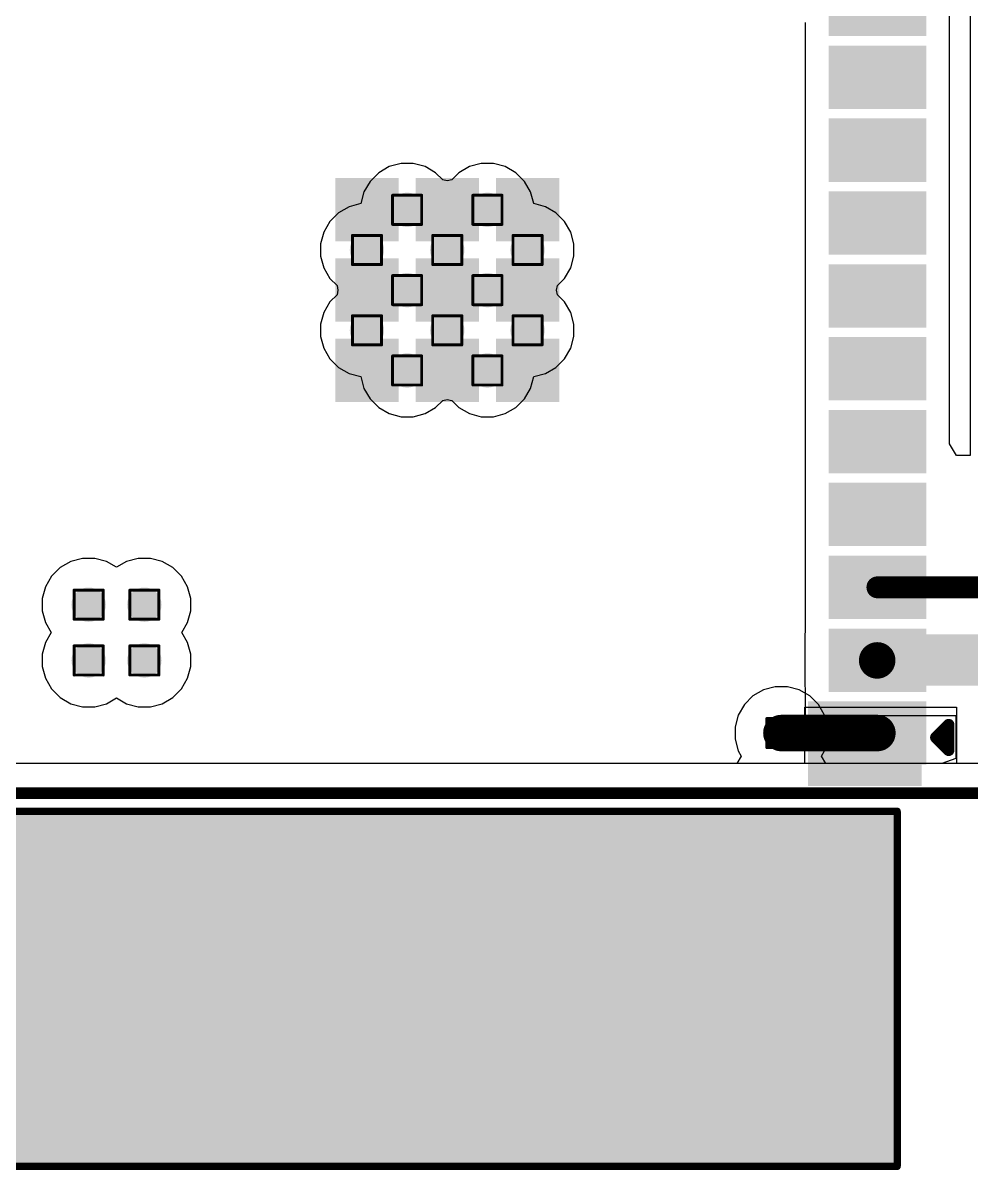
# Model space of a CAD drawing. Header units: inches. Extents: x -9 to 196, y -9 to 68.
# Drawn here: x 21.66 to 38.19, y -9.07 to 10.92 of the extents above; entities that cross this region are included whole.
import ezdxf

# ---------------------------------------------------------------- set-up
doc = ezdxf.new("R2010")
doc.units = ezdxf.units.IN
for name, color, linetype in [('Board Outline', 216, 'Continuous'), ('Bottom Layer', 5, 'Continuous'), ('Drill Drawing', 1, 'Continuous'), ('Ground', 16, 'Continuous'), ('Keep-Out Layer', 6, 'Continuous'), ('Multi-Layer', 9, 'Continuous'), ('Pad Holes', 156, 'Continuous'), ('Power 3V3', 76, 'Continuous'), ('Top Layer', 1, 'Continuous'), ('Top Overlay', 2, 'Continuous'), ('Top Paste', 8, 'Continuous'), ('Top Solder', 216, 'Continuous'), ('Via Holes', 16, 'Continuous')]:
    doc.layers.add(name, color=color, linetype=linetype)

# ---------------------------------------------------------------- blocks, each defined once
blk = doc.blocks.new('38_SMD_M______4')
at = {"layer": 'Bottom Layer'}
h = blk.add_hatch(color=5, dxfattribs=at)
edge = h.paths.add_edge_path()
edge.add_arc((-1.95, 2.56), 0.3, 0, 360)
h = blk.add_hatch(color=5, dxfattribs=at)
edge = h.paths.add_edge_path()
edge.add_arc((-0.55, 2.56), 0.3, 0, 360)
h = blk.add_hatch(color=5, dxfattribs=at)
edge = h.paths.add_edge_path()
edge.add_arc((-2.65, 1.86), 0.3, 0, 360)
h = blk.add_hatch(color=5, dxfattribs=at)
edge = h.paths.add_edge_path()
edge.add_arc((-1.25, 1.86), 0.3, 0, 360)
h = blk.add_hatch(color=5, dxfattribs=at)
edge = h.paths.add_edge_path()
edge.add_arc((0.15, 1.86), 0.3, 0, 360)
h = blk.add_hatch(color=5, dxfattribs=at)
edge = h.paths.add_edge_path()
edge.add_arc((-1.95, 1.16), 0.3, 0, 360)
h = blk.add_hatch(color=5, dxfattribs=at)
edge = h.paths.add_edge_path()
edge.add_arc((-0.55, 1.16), 0.3, 0, 360)
h = blk.add_hatch(color=5, dxfattribs=at)
edge = h.paths.add_edge_path()
edge.add_arc((-2.65, 0.46), 0.3, 0, 360)
h = blk.add_hatch(color=5, dxfattribs=at)
edge = h.paths.add_edge_path()
edge.add_arc((-1.25, 0.46), 0.3, 0, 360)
h = blk.add_hatch(color=5, dxfattribs=at)
edge = h.paths.add_edge_path()
edge.add_arc((0.15, 0.46), 0.3, 0, 360)
h = blk.add_hatch(color=5, dxfattribs=at)
edge = h.paths.add_edge_path()
edge.add_arc((-1.95, -0.24), 0.3, 0, 360)
h = blk.add_hatch(color=5, dxfattribs=at)
edge = h.paths.add_edge_path()
edge.add_arc((-0.55, -0.24), 0.3, 0, 360)
at = {"layer": 'Ground'}
h = blk.add_hatch(color=16, dxfattribs=at)
edge = h.paths.add_edge_path()
edge.add_arc((-1.95, 2.56), 0.3, 0, 360)
h = blk.add_hatch(color=16, dxfattribs=at)
edge = h.paths.add_edge_path()
edge.add_arc((-0.55, 2.56), 0.3, 0, 360)
h = blk.add_hatch(color=16, dxfattribs=at)
edge = h.paths.add_edge_path()
edge.add_arc((-2.65, 1.86), 0.3, 0, 360)
h = blk.add_hatch(color=16, dxfattribs=at)
edge = h.paths.add_edge_path()
edge.add_arc((-1.25, 1.86), 0.3, 0, 360)
h = blk.add_hatch(color=16, dxfattribs=at)
edge = h.paths.add_edge_path()
edge.add_arc((0.15, 1.86), 0.3, 0, 360)
h = blk.add_hatch(color=16, dxfattribs=at)
edge = h.paths.add_edge_path()
edge.add_arc((-1.95, 1.16), 0.3, 0, 360)
h = blk.add_hatch(color=16, dxfattribs=at)
edge = h.paths.add_edge_path()
edge.add_arc((-0.55, 1.16), 0.3, 0, 360)
h = blk.add_hatch(color=16, dxfattribs=at)
edge = h.paths.add_edge_path()
edge.add_arc((-2.65, 0.46), 0.3, 0, 360)
h = blk.add_hatch(color=16, dxfattribs=at)
edge = h.paths.add_edge_path()
edge.add_arc((-1.25, 0.46), 0.3, 0, 360)
h = blk.add_hatch(color=16, dxfattribs=at)
edge = h.paths.add_edge_path()
edge.add_arc((0.15, 0.46), 0.3, 0, 360)
h = blk.add_hatch(color=16, dxfattribs=at)
edge = h.paths.add_edge_path()
edge.add_arc((-1.95, -0.24), 0.3, 0, 360)
h = blk.add_hatch(color=16, dxfattribs=at)
edge = h.paths.add_edge_path()
edge.add_arc((-0.55, -0.24), 0.3, 0, 360)
at = {"layer": 'Keep-Out Layer'}
blk.add_hatch(color=6, dxfattribs=at).paths.add_polyline_path([(-9.042, 10.287), (9.042, 10.287), (9.042, 16.383), (-9.042, 16.383)])
at = {"layer": 'Multi-Layer'}
h = blk.add_hatch(color=9, dxfattribs=at)
edge = h.paths.add_edge_path()
edge.add_arc((-1.95, 2.56), 0.3, 0, 360)
h = blk.add_hatch(color=9, dxfattribs=at)
edge = h.paths.add_edge_path()
edge.add_arc((-0.55, 2.56), 0.3, 0, 360)
h = blk.add_hatch(color=9, dxfattribs=at)
edge = h.paths.add_edge_path()
edge.add_arc((-2.65, 1.86), 0.3, 0, 360)
h = blk.add_hatch(color=9, dxfattribs=at)
edge = h.paths.add_edge_path()
edge.add_arc((-1.25, 1.86), 0.3, 0, 360)
h = blk.add_hatch(color=9, dxfattribs=at)
edge = h.paths.add_edge_path()
edge.add_arc((0.15, 1.86), 0.3, 0, 360)
h = blk.add_hatch(color=9, dxfattribs=at)
edge = h.paths.add_edge_path()
edge.add_arc((-1.95, 1.16), 0.3, 0, 360)
h = blk.add_hatch(color=9, dxfattribs=at)
edge = h.paths.add_edge_path()
edge.add_arc((-0.55, 1.16), 0.3, 0, 360)
h = blk.add_hatch(color=9, dxfattribs=at)
edge = h.paths.add_edge_path()
edge.add_arc((-2.65, 0.46), 0.3, 0, 360)
h = blk.add_hatch(color=9, dxfattribs=at)
edge = h.paths.add_edge_path()
edge.add_arc((-1.25, 0.46), 0.3, 0, 360)
h = blk.add_hatch(color=9, dxfattribs=at)
edge = h.paths.add_edge_path()
edge.add_arc((0.15, 0.46), 0.3, 0, 360)
h = blk.add_hatch(color=9, dxfattribs=at)
edge = h.paths.add_edge_path()
edge.add_arc((-1.95, -0.24), 0.3, 0, 360)
h = blk.add_hatch(color=9, dxfattribs=at)
edge = h.paths.add_edge_path()
edge.add_arc((-0.55, -0.24), 0.3, 0, 360)
at = {"layer": 'Pad Holes'}
h = blk.add_hatch(color=7, dxfattribs=at)
edge = h.paths.add_edge_path()
edge.add_arc((-1.95, 2.56), 0.15, 0, 360)
h = blk.add_hatch(color=7, dxfattribs=at)
edge = h.paths.add_edge_path()
edge.add_arc((-0.55, 2.56), 0.15, 0, 360)
h = blk.add_hatch(color=7, dxfattribs=at)
edge = h.paths.add_edge_path()
edge.add_arc((-2.65, 1.86), 0.15, 0, 360)
h = blk.add_hatch(color=7, dxfattribs=at)
edge = h.paths.add_edge_path()
edge.add_arc((-1.25, 1.86), 0.15, 0, 360)
h = blk.add_hatch(color=7, dxfattribs=at)
edge = h.paths.add_edge_path()
edge.add_arc((0.15, 1.86), 0.15, 0, 360)
h = blk.add_hatch(color=7, dxfattribs=at)
edge = h.paths.add_edge_path()
edge.add_arc((-1.95, 1.16), 0.15, 0, 360)
h = blk.add_hatch(color=7, dxfattribs=at)
edge = h.paths.add_edge_path()
edge.add_arc((-0.55, 1.16), 0.15, 0, 360)
h = blk.add_hatch(color=7, dxfattribs=at)
edge = h.paths.add_edge_path()
edge.add_arc((-2.65, 0.46), 0.15, 0, 360)
h = blk.add_hatch(color=7, dxfattribs=at)
edge = h.paths.add_edge_path()
edge.add_arc((-1.25, 0.46), 0.15, 0, 360)
h = blk.add_hatch(color=7, dxfattribs=at)
edge = h.paths.add_edge_path()
edge.add_arc((0.15, 0.46), 0.15, 0, 360)
h = blk.add_hatch(color=7, dxfattribs=at)
edge = h.paths.add_edge_path()
edge.add_arc((-1.95, -0.24), 0.15, 0, 360)
h = blk.add_hatch(color=7, dxfattribs=at)
edge = h.paths.add_edge_path()
edge.add_arc((-0.55, -0.24), 0.15, 0, 360)
at = {"layer": 'Power 3V3'}
h = blk.add_hatch(color=76, dxfattribs=at)
edge = h.paths.add_edge_path()
edge.add_arc((-1.95, 2.56), 0.3, 0, 360)
h = blk.add_hatch(color=76, dxfattribs=at)
edge = h.paths.add_edge_path()
edge.add_arc((-0.55, 2.56), 0.3, 0, 360)
h = blk.add_hatch(color=76, dxfattribs=at)
edge = h.paths.add_edge_path()
edge.add_arc((-2.65, 1.86), 0.3, 0, 360)
h = blk.add_hatch(color=76, dxfattribs=at)
edge = h.paths.add_edge_path()
edge.add_arc((-1.25, 1.86), 0.3, 0, 360)
h = blk.add_hatch(color=76, dxfattribs=at)
edge = h.paths.add_edge_path()
edge.add_arc((0.15, 1.86), 0.3, 0, 360)
h = blk.add_hatch(color=76, dxfattribs=at)
edge = h.paths.add_edge_path()
edge.add_arc((-1.95, 1.16), 0.3, 0, 360)
h = blk.add_hatch(color=76, dxfattribs=at)
edge = h.paths.add_edge_path()
edge.add_arc((-0.55, 1.16), 0.3, 0, 360)
h = blk.add_hatch(color=76, dxfattribs=at)
edge = h.paths.add_edge_path()
edge.add_arc((-2.65, 0.46), 0.3, 0, 360)
h = blk.add_hatch(color=76, dxfattribs=at)
edge = h.paths.add_edge_path()
edge.add_arc((-1.25, 0.46), 0.3, 0, 360)
h = blk.add_hatch(color=76, dxfattribs=at)
edge = h.paths.add_edge_path()
edge.add_arc((0.15, 0.46), 0.3, 0, 360)
h = blk.add_hatch(color=76, dxfattribs=at)
edge = h.paths.add_edge_path()
edge.add_arc((-1.95, -0.24), 0.3, 0, 360)
h = blk.add_hatch(color=76, dxfattribs=at)
edge = h.paths.add_edge_path()
edge.add_arc((-0.55, -0.24), 0.3, 0, 360)
at = {"layer": 'Top Layer'}
for points in [[(-9.5, 9.33), (-8, 9.33), (-8, 8.43), (-9.5, 8.43)], [(-9.5, 8.06), (-8, 8.06), (-8, 7.16), (-9.5, 7.16)], [(-9.5, 6.79), (-8, 6.79), (-8, 5.89), (-9.5, 5.89)], [(-9.5, 5.52), (-8, 5.52), (-8, 4.62), (-9.5, 4.62)], [(-9.5, 4.25), (-8, 4.25), (-8, 3.35), (-9.5, 3.35)], [(-3.1, 3.01), (-2.2, 3.01), (-2.2, 2.11), (-3.1, 2.11)], [(-1.7, 3.01), (-0.8, 3.01), (-0.8, 2.11), (-1.7, 2.11)], [(-0.3, 3.01), (0.6, 3.01), (0.6, 2.11), (-0.3, 2.11)], [(-9.5, 2.98), (-8, 2.98), (-8, 2.08), (-9.5, 2.08)], [(-9.5, 1.71), (-8, 1.71), (-8, 0.81), (-9.5, 0.81)], [(-3.1, 1.61), (-2.2, 1.61), (-2.2, 0.71), (-3.1, 0.71)], [(-1.7, 1.61), (-0.8, 1.61), (-0.8, 0.71), (-1.7, 0.71)], [(-0.3, 1.61), (0.6, 1.61), (0.6, 0.71), (-0.3, 0.71)], [(-9.5, 0.44), (-8, 0.44), (-8, -0.46), (-9.5, -0.46)], [(-3.1, 0.21), (-2.2, 0.21), (-2.2, -0.69), (-3.1, -0.69)], [(-1.7, 0.21), (-0.8, 0.21), (-0.8, -0.69), (-1.7, -0.69)], [(-0.3, 0.21), (0.6, 0.21), (0.6, -0.69), (-0.3, -0.69)], [(-9.5, -0.83), (-8, -0.83), (-8, -1.73), (-9.5, -1.73)], [(-9.5, -2.1), (-8, -2.1), (-8, -3), (-9.5, -3)], [(-9.5, -3.37), (-8, -3.37), (-8, -4.27), (-9.5, -4.27)]]:
    blk.add_hatch(color=1, dxfattribs=at).paths.add_polyline_path(points)
h = blk.add_hatch(color=1, dxfattribs=at)
edge = h.paths.add_edge_path()
edge.add_arc((-1.95, 2.56), 0.3, 0, 360)
h = blk.add_hatch(color=1, dxfattribs=at)
edge = h.paths.add_edge_path()
edge.add_arc((-0.55, 2.56), 0.3, 0, 360)
h = blk.add_hatch(color=1, dxfattribs=at)
edge = h.paths.add_edge_path()
edge.add_arc((-2.65, 1.86), 0.3, 0, 360)
h = blk.add_hatch(color=1, dxfattribs=at)
edge = h.paths.add_edge_path()
edge.add_arc((-1.25, 1.86), 0.3, 0, 360)
h = blk.add_hatch(color=1, dxfattribs=at)
edge = h.paths.add_edge_path()
edge.add_arc((0.15, 1.86), 0.3, 0, 360)
h = blk.add_hatch(color=1, dxfattribs=at)
edge = h.paths.add_edge_path()
edge.add_arc((-1.95, 1.16), 0.3, 0, 360)
h = blk.add_hatch(color=1, dxfattribs=at)
edge = h.paths.add_edge_path()
edge.add_arc((-0.55, 1.16), 0.3, 0, 360)
h = blk.add_hatch(color=1, dxfattribs=at)
edge = h.paths.add_edge_path()
edge.add_arc((-2.65, 0.46), 0.3, 0, 360)
h = blk.add_hatch(color=1, dxfattribs=at)
edge = h.paths.add_edge_path()
edge.add_arc((-1.25, 0.46), 0.3, 0, 360)
h = blk.add_hatch(color=1, dxfattribs=at)
edge = h.paths.add_edge_path()
edge.add_arc((0.15, 0.46), 0.3, 0, 360)
h = blk.add_hatch(color=1, dxfattribs=at)
edge = h.paths.add_edge_path()
edge.add_arc((-1.95, -0.24), 0.3, 0, 360)
h = blk.add_hatch(color=1, dxfattribs=at)
edge = h.paths.add_edge_path()
edge.add_arc((-0.55, -0.24), 0.3, 0, 360)
at = {"layer": 'Top Overlay'}
for points in [[(-7.899, 15.215), (-5.436, 15.215), (-5.436, 15.748), (-7.899, 15.748)], [(-7.899, 11.582), (-7.188, 11.582), (-7.188, 15.748), (-7.899, 15.748)], [(-5.436, 15.748), (-6.147, 15.748), (-6.147, 11.582), (-5.436, 11.582)], [(-5.512, 15.215), (-2.972, 15.215), (-2.972, 15.748), (-5.512, 15.748)], [(-2.972, 13.208), (-2.972, 15.748), (-3.505, 15.748), (-3.505, 13.208)], [(-1.499, 15.215), (1.041, 15.215), (1.041, 15.748), (-1.499, 15.748)], [(-0.965, 13.208), (-0.965, 15.748), (-1.499, 15.748), (-1.499, 13.208)], [(0.508, 15.748), (0.508, 13.208), (1.041, 13.208), (1.041, 15.748)], [(2.515, 15.215), (5.055, 15.215), (5.055, 15.748), (2.515, 15.748)], [(3.048, 13.208), (3.048, 15.748), (2.515, 15.748), (2.515, 13.208)], [(5.055, 13.208), (5.055, 15.748), (4.521, 15.748), (4.521, 13.208)], [(-3.505, 13.208), (-0.965, 13.208), (-0.965, 13.741), (-3.505, 13.741)], [(0.508, 13.208), (3.048, 13.208), (3.048, 13.741), (0.508, 13.741)], [(4.521, 13.208), (7.061, 13.208), (7.061, 13.741), (4.521, 13.741)], [(-9.521, 9.362), (-7.541, 9.362), (-7.541, 9.802), (-9.521, 9.802)], [(-7.959, 8.328), (-7.541, 8.328), (-7.541, 9.406), (-7.959, 9.406)]]:
    blk.add_hatch(color=2, dxfattribs=at).paths.add_polyline_path(points)
at = {"layer": 'Top Paste'}
for points in [[(-9.5, 9.33), (-8, 9.33), (-8, 8.43), (-9.5, 8.43)], [(-9.5, 8.06), (-8, 8.06), (-8, 7.16), (-9.5, 7.16)], [(-9.5, 6.79), (-8, 6.79), (-8, 5.89), (-9.5, 5.89)], [(-9.5, 5.52), (-8, 5.52), (-8, 4.62), (-9.5, 4.62)], [(-9.5, 4.25), (-8, 4.25), (-8, 3.35), (-9.5, 3.35)], [(-3.1, 3.01), (-2.2, 3.01), (-2.2, 2.11), (-3.1, 2.11)], [(-1.7, 3.01), (-0.8, 3.01), (-0.8, 2.11), (-1.7, 2.11)], [(-0.3, 3.01), (0.6, 3.01), (0.6, 2.11), (-0.3, 2.11)], [(-9.5, 2.98), (-8, 2.98), (-8, 2.08), (-9.5, 2.08)], [(-9.5, 1.71), (-8, 1.71), (-8, 0.81), (-9.5, 0.81)], [(-3.1, 1.61), (-2.2, 1.61), (-2.2, 0.71), (-3.1, 0.71)], [(-1.7, 1.61), (-0.8, 1.61), (-0.8, 0.71), (-1.7, 0.71)], [(-0.3, 1.61), (0.6, 1.61), (0.6, 0.71), (-0.3, 0.71)], [(-9.5, 0.44), (-8, 0.44), (-8, -0.46), (-9.5, -0.46)], [(-3.1, 0.21), (-2.2, 0.21), (-2.2, -0.69), (-3.1, -0.69)], [(-1.7, 0.21), (-0.8, 0.21), (-0.8, -0.69), (-1.7, -0.69)], [(-0.3, 0.21), (0.6, 0.21), (0.6, -0.69), (-0.3, -0.69)], [(-9.5, -0.83), (-8, -0.83), (-8, -1.73), (-9.5, -1.73)], [(-9.5, -2.1), (-8, -2.1), (-8, -3), (-9.5, -3)], [(-9.5, -3.37), (-8, -3.37), (-8, -4.27), (-9.5, -4.27)]]:
    blk.add_hatch(color=8, dxfattribs=at).paths.add_polyline_path(points)
at = {"layer": 'Top Solder'}
for points in [[(-9.602, 9.432), (-7.898, 9.432), (-7.898, 8.328), (-9.602, 8.328)], [(-9.602, 8.162), (-7.898, 8.162), (-7.898, 7.058), (-9.602, 7.058)], [(-9.602, 6.892), (-7.898, 6.892), (-7.898, 5.788), (-9.602, 5.788)], [(-9.602, 5.622), (-7.898, 5.622), (-7.898, 4.518), (-9.602, 4.518)], [(-9.602, 4.352), (-7.898, 4.352), (-7.898, 3.248), (-9.602, 3.248)], [(-9.602, 3.082), (-7.898, 3.082), (-7.898, 1.978), (-9.602, 1.978)], [(-3.202, 3.112), (-2.098, 3.112), (-2.098, 2.008), (-3.202, 2.008)], [(-1.802, 3.112), (-0.698, 3.112), (-0.698, 2.008), (-1.802, 2.008)], [(-0.402, 3.112), (0.702, 3.112), (0.702, 2.008), (-0.402, 2.008)], [(-9.602, 1.812), (-7.898, 1.812), (-7.898, 0.708), (-9.602, 0.708)], [(-3.202, 1.712), (-2.098, 1.712), (-2.098, 0.608), (-3.202, 0.608)], [(-1.802, 1.712), (-0.698, 1.712), (-0.698, 0.608), (-1.802, 0.608)], [(-0.402, 1.712), (0.702, 1.712), (0.702, 0.608), (-0.402, 0.608)], [(-9.602, 0.542), (-7.898, 0.542), (-7.898, -0.562), (-9.602, -0.562)], [(-3.202, 0.312), (-2.098, 0.312), (-2.098, -0.792), (-3.202, -0.792)], [(-1.802, 0.312), (-0.698, 0.312), (-0.698, -0.792), (-1.802, -0.792)], [(-0.402, 0.312), (0.702, 0.312), (0.702, -0.792), (-0.402, -0.792)], [(-9.602, -0.728), (-7.898, -0.728), (-7.898, -1.832), (-9.602, -1.832)], [(-9.602, -1.998), (-7.898, -1.998), (-7.898, -3.102), (-9.602, -3.102)], [(-9.602, -3.268), (-7.898, -3.268), (-7.898, -4.372), (-9.602, -4.372)]]:
    blk.add_hatch(color=216, dxfattribs=at).paths.add_polyline_path(points)
at = {"layer": 'Top Overlay'}
for points in [[(-9.096, 16.434, 0.127, 0.127, 0), (-9.096, 10.244, 0.127, 0.127, 0)], [(9.091, 16.434, 0.127, 0.127, 0), (-9.096, 16.434, 0.127, 0.127, 0)], [(9.086, 10.244, 0.127, 0.127, 0), (-9.096, 10.244, 0.127, 0.127, 0)], [(-9.769, 8.957, 0.2, 0.2, 0), (-9.993, 9.181, 0.2, 0.2, 0)], [(-9.993, 9.181, 0.2, 0.2, 0), (-9.993, 8.733, 0.2, 0.2, 0)], [(-9.769, 8.957, 0.2, 0.2, 0), (-9.993, 8.733, 0.2, 0.2, 0)]]:
    blk.add_lwpolyline(points, format="xyseb", dxfattribs=at)
for points in [[(-9.127, 16.434, 0.0635, 0.0635, 1), (-9.064, 16.434, 0.0635, 0.0635, 1)], [(-9.127, 16.434, 0.0635, 0.0635, 1), (-9.064, 16.434, 0.0635, 0.0635, 1)], [(-9.127, 10.244, 0.0635, 0.0635, 1), (-9.064, 10.244, 0.0635, 0.0635, 1)], [(-9.127, 10.244, 0.0635, 0.0635, 1), (-9.064, 10.244, 0.0635, 0.0635, 1)], [(-10.043, 9.181, 0.1, 0.1, 1), (-9.943, 9.181, 0.1, 0.1, 1)], [(-10.043, 9.181, 0.1, 0.1, 1), (-9.943, 9.181, 0.1, 0.1, 1)], [(-9.819, 8.957, 0.1, 0.1, 1), (-9.719, 8.957, 0.1, 0.1, 1)], [(-9.819, 8.957, 0.1, 0.1, 1), (-9.719, 8.957, 0.1, 0.1, 1)], [(-10.043, 8.733, 0.1, 0.1, 1), (-9.943, 8.733, 0.1, 0.1, 1)], [(-10.043, 8.733, 0.1, 0.1, 1), (-9.943, 8.733, 0.1, 0.1, 1)]]:
    blk.add_lwpolyline(points, format="xyseb", close=True, dxfattribs=at)

msp = doc.modelspace()

# ---------------------------------------------------------------- hatches: boundary and pattern name
at = {"layer": 'Bottom Layer'}
h = msp.add_hatch(color=5, dxfattribs=at)
edge = h.paths.add_edge_path()
edge.add_arc((22.803, 0.783), 0.3, 0, 360)
h = msp.add_hatch(color=5, dxfattribs=at)
edge = h.paths.add_edge_path()
edge.add_arc((23.774, 0.783), 0.3, 0, 360)
h = msp.add_hatch(color=5, dxfattribs=at)
edge = h.paths.add_edge_path()
edge.add_arc((22.803, -0.189), 0.3, 0, 360)
h = msp.add_hatch(color=5, dxfattribs=at)
edge = h.paths.add_edge_path()
edge.add_arc((23.774, -0.189), 0.3, 0, 360)
h = msp.add_hatch(color=5, dxfattribs=at)
edge = h.paths.add_edge_path()
edge.add_arc((34.882, -1.454), 0.3, 0, 360)
at = {"layer": 'Ground'}
h = msp.add_hatch(color=16, dxfattribs=at)
edge = h.paths.add_edge_path()
edge.add_arc((22.803, 0.783), 0.3, 0, 360)
h = msp.add_hatch(color=16, dxfattribs=at)
edge = h.paths.add_edge_path()
edge.add_arc((23.774, 0.783), 0.3, 0, 360)
h = msp.add_hatch(color=16, dxfattribs=at)
edge = h.paths.add_edge_path()
edge.add_arc((22.803, -0.189), 0.3, 0, 360)
h = msp.add_hatch(color=16, dxfattribs=at)
edge = h.paths.add_edge_path()
edge.add_arc((23.774, -0.189), 0.3, 0, 360)
h = msp.add_hatch(color=16, dxfattribs=at)
edge = h.paths.add_edge_path()
edge.add_arc((34.882, -1.454), 0.3, 0, 360)
at = {"layer": 'Power 3V3'}
h = msp.add_hatch(color=76, dxfattribs=at)
edge = h.paths.add_edge_path()
edge.add_arc((22.803, 0.783), 0.3, 0, 360)
h = msp.add_hatch(color=76, dxfattribs=at)
edge = h.paths.add_edge_path()
edge.add_arc((23.774, 0.783), 0.3, 0, 360)
h = msp.add_hatch(color=76, dxfattribs=at)
edge = h.paths.add_edge_path()
edge.add_arc((22.803, -0.189), 0.3, 0, 360)
h = msp.add_hatch(color=76, dxfattribs=at)
edge = h.paths.add_edge_path()
edge.add_arc((23.774, -0.189), 0.3, 0, 360)
h = msp.add_hatch(color=76, dxfattribs=at)
edge = h.paths.add_edge_path()
edge.add_arc((34.882, -1.454), 0.3, 0, 360)
at = {"layer": 'Top Layer'}
h = msp.add_hatch(color=1, dxfattribs=at)
edge = h.paths.add_edge_path()
edge.add_arc((22.803, 0.783), 0.3, 0, 360)
h = msp.add_hatch(color=1, dxfattribs=at)
edge = h.paths.add_edge_path()
edge.add_arc((23.774, 0.783), 0.3, 0, 360)
msp.add_hatch(color=1, dxfattribs=at).paths.add_polyline_path([(35.806, -0.629), (43.077, -0.629), (43.077, 0.266), (35.806, 0.266)])
h = msp.add_hatch(color=1, dxfattribs=at)
edge = h.paths.add_edge_path()
edge.add_arc((22.803, -0.189), 0.3, 0, 360)
h = msp.add_hatch(color=1, dxfattribs=at)
edge = h.paths.add_edge_path()
edge.add_arc((23.774, -0.189), 0.3, 0, 360)
h = msp.add_hatch(color=1, dxfattribs=at)
edge = h.paths.add_edge_path()
edge.add_arc((34.882, -1.454), 0.3, 0, 360)
at = {"layer": 'Via Holes'}
h = msp.add_hatch(color=7, dxfattribs=at)
edge = h.paths.add_edge_path()
edge.add_arc((22.803, 0.783), 0.15, 0, 360)
h = msp.add_hatch(color=7, dxfattribs=at)
edge = h.paths.add_edge_path()
edge.add_arc((23.774, 0.783), 0.15, 0, 360)
h = msp.add_hatch(color=7, dxfattribs=at)
edge = h.paths.add_edge_path()
edge.add_arc((22.803, -0.189), 0.15, 0, 360)
h = msp.add_hatch(color=7, dxfattribs=at)
edge = h.paths.add_edge_path()
edge.add_arc((23.774, -0.189), 0.15, 0, 360)
h = msp.add_hatch(color=7, dxfattribs=at)
edge = h.paths.add_edge_path()
edge.add_arc((34.882, -1.454), 0.15, 0, 360)

# ---------------------------------------------------------------- linework, layer by layer
at = {"layer": 'Board Outline'}
msp.add_lwpolyline([(-0.722, -2.5, 0.203, 0.203, 0), (52.722, -2.5, 0.203, 0.203, 0)], format="xyseb", dxfattribs=at)
at = {"layer": 'Bottom Layer'}
msp.add_line((51.206, -1.982), (17.067, -1.982), dxfattribs=at)
at = {"layer": 'Drill Drawing'}
for points in [[(28.102, 7.92, 0.0508, 0.0508, 0), (28.61, 7.92, 0.0508, 0.0508, 0)], [(28.102, 7.412, 0.0508, 0.0508, 0), (28.102, 7.92, 0.0508, 0.0508, 0)], [(28.61, 7.412, 0.0508, 0.0508, 0), (28.61, 7.92, 0.0508, 0.0508, 0)], [(29.502, 7.92, 0.0508, 0.0508, 0), (30.01, 7.92, 0.0508, 0.0508, 0)], [(29.502, 7.412, 0.0508, 0.0508, 0), (29.502, 7.92, 0.0508, 0.0508, 0)], [(30.01, 7.412, 0.0508, 0.0508, 0), (30.01, 7.92, 0.0508, 0.0508, 0)], [(28.102, 7.412, 0.0508, 0.0508, 0), (28.61, 7.412, 0.0508, 0.0508, 0)], [(29.502, 7.412, 0.0508, 0.0508, 0), (30.01, 7.412, 0.0508, 0.0508, 0)], [(27.402, 7.22, 0.0508, 0.0508, 0), (27.91, 7.22, 0.0508, 0.0508, 0)], [(27.402, 6.712, 0.0508, 0.0508, 0), (27.402, 7.22, 0.0508, 0.0508, 0)], [(27.91, 6.712, 0.0508, 0.0508, 0), (27.91, 7.22, 0.0508, 0.0508, 0)], [(28.802, 7.22, 0.0508, 0.0508, 0), (29.31, 7.22, 0.0508, 0.0508, 0)], [(28.802, 6.712, 0.0508, 0.0508, 0), (28.802, 7.22, 0.0508, 0.0508, 0)], [(29.31, 6.712, 0.0508, 0.0508, 0), (29.31, 7.22, 0.0508, 0.0508, 0)], [(30.202, 7.22, 0.0508, 0.0508, 0), (30.71, 7.22, 0.0508, 0.0508, 0)], [(30.202, 6.712, 0.0508, 0.0508, 0), (30.202, 7.22, 0.0508, 0.0508, 0)], [(30.71, 6.712, 0.0508, 0.0508, 0), (30.71, 7.22, 0.0508, 0.0508, 0)], [(27.402, 6.712, 0.0508, 0.0508, 0), (27.91, 6.712, 0.0508, 0.0508, 0)], [(28.802, 6.712, 0.0508, 0.0508, 0), (29.31, 6.712, 0.0508, 0.0508, 0)], [(30.202, 6.712, 0.0508, 0.0508, 0), (30.71, 6.712, 0.0508, 0.0508, 0)], [(28.102, 6.52, 0.0508, 0.0508, 0), (28.61, 6.52, 0.0508, 0.0508, 0)], [(28.102, 6.012, 0.0508, 0.0508, 0), (28.102, 6.52, 0.0508, 0.0508, 0)], [(28.61, 6.012, 0.0508, 0.0508, 0), (28.61, 6.52, 0.0508, 0.0508, 0)], [(29.502, 6.52, 0.0508, 0.0508, 0), (30.01, 6.52, 0.0508, 0.0508, 0)], [(29.502, 6.012, 0.0508, 0.0508, 0), (29.502, 6.52, 0.0508, 0.0508, 0)], [(30.01, 6.012, 0.0508, 0.0508, 0), (30.01, 6.52, 0.0508, 0.0508, 0)], [(28.102, 6.012, 0.0508, 0.0508, 0), (28.61, 6.012, 0.0508, 0.0508, 0)], [(29.502, 6.012, 0.0508, 0.0508, 0), (30.01, 6.012, 0.0508, 0.0508, 0)], [(27.402, 5.82, 0.0508, 0.0508, 0), (27.91, 5.82, 0.0508, 0.0508, 0)], [(27.402, 5.312, 0.0508, 0.0508, 0), (27.402, 5.82, 0.0508, 0.0508, 0)], [(27.91, 5.312, 0.0508, 0.0508, 0), (27.91, 5.82, 0.0508, 0.0508, 0)], [(28.802, 5.82, 0.0508, 0.0508, 0), (29.31, 5.82, 0.0508, 0.0508, 0)], [(28.802, 5.312, 0.0508, 0.0508, 0), (28.802, 5.82, 0.0508, 0.0508, 0)], [(29.31, 5.312, 0.0508, 0.0508, 0), (29.31, 5.82, 0.0508, 0.0508, 0)], [(30.202, 5.82, 0.0508, 0.0508, 0), (30.71, 5.82, 0.0508, 0.0508, 0)], [(30.202, 5.312, 0.0508, 0.0508, 0), (30.202, 5.82, 0.0508, 0.0508, 0)], [(30.71, 5.312, 0.0508, 0.0508, 0), (30.71, 5.82, 0.0508, 0.0508, 0)], [(27.402, 5.312, 0.0508, 0.0508, 0), (27.91, 5.312, 0.0508, 0.0508, 0)], [(28.802, 5.312, 0.0508, 0.0508, 0), (29.31, 5.312, 0.0508, 0.0508, 0)], [(30.202, 5.312, 0.0508, 0.0508, 0), (30.71, 5.312, 0.0508, 0.0508, 0)], [(28.102, 5.12, 0.0508, 0.0508, 0), (28.61, 5.12, 0.0508, 0.0508, 0)], [(28.102, 4.612, 0.0508, 0.0508, 0), (28.102, 5.12, 0.0508, 0.0508, 0)], [(28.61, 4.612, 0.0508, 0.0508, 0), (28.61, 5.12, 0.0508, 0.0508, 0)], [(29.502, 5.12, 0.0508, 0.0508, 0), (30.01, 5.12, 0.0508, 0.0508, 0)], [(29.502, 4.612, 0.0508, 0.0508, 0), (29.502, 5.12, 0.0508, 0.0508, 0)], [(30.01, 4.612, 0.0508, 0.0508, 0), (30.01, 5.12, 0.0508, 0.0508, 0)], [(28.102, 4.612, 0.0508, 0.0508, 0), (28.61, 4.612, 0.0508, 0.0508, 0)], [(29.502, 4.612, 0.0508, 0.0508, 0), (30.01, 4.612, 0.0508, 0.0508, 0)], [(22.549, 1.037, 0.0508, 0.0508, 0), (23.057, 1.037, 0.0508, 0.0508, 0)], [(22.549, 0.529, 0.0508, 0.0508, 0), (22.549, 1.037, 0.0508, 0.0508, 0)], [(23.057, 0.529, 0.0508, 0.0508, 0), (23.057, 1.037, 0.0508, 0.0508, 0)], [(23.52, 1.037, 0.0508, 0.0508, 0), (24.028, 1.037, 0.0508, 0.0508, 0)], [(23.52, 0.529, 0.0508, 0.0508, 0), (23.52, 1.037, 0.0508, 0.0508, 0)], [(24.028, 0.529, 0.0508, 0.0508, 0), (24.028, 1.037, 0.0508, 0.0508, 0)], [(22.549, 0.529, 0.0508, 0.0508, 0), (23.057, 0.529, 0.0508, 0.0508, 0)], [(23.52, 0.529, 0.0508, 0.0508, 0), (24.028, 0.529, 0.0508, 0.0508, 0)], [(22.549, 0.065, 0.0508, 0.0508, 0), (23.057, 0.065, 0.0508, 0.0508, 0)], [(22.549, -0.443, 0.0508, 0.0508, 0), (22.549, 0.065, 0.0508, 0.0508, 0)], [(23.057, -0.443, 0.0508, 0.0508, 0), (23.057, 0.065, 0.0508, 0.0508, 0)], [(23.52, 0.065, 0.0508, 0.0508, 0), (24.028, 0.065, 0.0508, 0.0508, 0)], [(23.52, -0.443, 0.0508, 0.0508, 0), (23.52, 0.065, 0.0508, 0.0508, 0)], [(24.028, -0.443, 0.0508, 0.0508, 0), (24.028, 0.065, 0.0508, 0.0508, 0)], [(22.549, -0.443, 0.0508, 0.0508, 0), (23.057, -0.443, 0.0508, 0.0508, 0)], [(23.52, -0.443, 0.0508, 0.0508, 0), (24.028, -0.443, 0.0508, 0.0508, 0)], [(34.628, -1.2, 0.0508, 0.0508, 0), (35.136, -1.2, 0.0508, 0.0508, 0)], [(34.628, -1.708, 0.0508, 0.0508, 0), (34.628, -1.2, 0.0508, 0.0508, 0)], [(35.136, -1.708, 0.0508, 0.0508, 0), (35.136, -1.2, 0.0508, 0.0508, 0)], [(34.628, -1.708, 0.0508, 0.0508, 0), (35.136, -1.708, 0.0508, 0.0508, 0)]]:
    msp.add_lwpolyline(points, format="xyseb", dxfattribs=at)
for points in [[(28.09, 7.92, 0.0254, 0.0254, 1), (28.115, 7.92, 0.0254, 0.0254, 1)], [(28.09, 7.92, 0.0254, 0.0254, 1), (28.115, 7.92, 0.0254, 0.0254, 1)], [(28.598, 7.92, 0.0254, 0.0254, 1), (28.623, 7.92, 0.0254, 0.0254, 1)], [(28.598, 7.92, 0.0254, 0.0254, 1), (28.623, 7.92, 0.0254, 0.0254, 1)], [(29.49, 7.92, 0.0254, 0.0254, 1), (29.515, 7.92, 0.0254, 0.0254, 1)], [(29.49, 7.92, 0.0254, 0.0254, 1), (29.515, 7.92, 0.0254, 0.0254, 1)], [(29.998, 7.92, 0.0254, 0.0254, 1), (30.023, 7.92, 0.0254, 0.0254, 1)], [(29.998, 7.92, 0.0254, 0.0254, 1), (30.023, 7.92, 0.0254, 0.0254, 1)], [(28.09, 7.412, 0.0254, 0.0254, 1), (28.115, 7.412, 0.0254, 0.0254, 1)], [(28.09, 7.412, 0.0254, 0.0254, 1), (28.115, 7.412, 0.0254, 0.0254, 1)], [(28.598, 7.412, 0.0254, 0.0254, 1), (28.623, 7.412, 0.0254, 0.0254, 1)], [(28.598, 7.412, 0.0254, 0.0254, 1), (28.623, 7.412, 0.0254, 0.0254, 1)], [(29.49, 7.412, 0.0254, 0.0254, 1), (29.515, 7.412, 0.0254, 0.0254, 1)], [(29.49, 7.412, 0.0254, 0.0254, 1), (29.515, 7.412, 0.0254, 0.0254, 1)], [(29.998, 7.412, 0.0254, 0.0254, 1), (30.023, 7.412, 0.0254, 0.0254, 1)], [(29.998, 7.412, 0.0254, 0.0254, 1), (30.023, 7.412, 0.0254, 0.0254, 1)], [(27.39, 7.22, 0.0254, 0.0254, 1), (27.415, 7.22, 0.0254, 0.0254, 1)], [(27.39, 7.22, 0.0254, 0.0254, 1), (27.415, 7.22, 0.0254, 0.0254, 1)], [(27.898, 7.22, 0.0254, 0.0254, 1), (27.923, 7.22, 0.0254, 0.0254, 1)], [(27.898, 7.22, 0.0254, 0.0254, 1), (27.923, 7.22, 0.0254, 0.0254, 1)], [(28.79, 7.22, 0.0254, 0.0254, 1), (28.815, 7.22, 0.0254, 0.0254, 1)], [(28.79, 7.22, 0.0254, 0.0254, 1), (28.815, 7.22, 0.0254, 0.0254, 1)], [(29.298, 7.22, 0.0254, 0.0254, 1), (29.323, 7.22, 0.0254, 0.0254, 1)], [(29.298, 7.22, 0.0254, 0.0254, 1), (29.323, 7.22, 0.0254, 0.0254, 1)], [(30.19, 7.22, 0.0254, 0.0254, 1), (30.215, 7.22, 0.0254, 0.0254, 1)], [(30.19, 7.22, 0.0254, 0.0254, 1), (30.215, 7.22, 0.0254, 0.0254, 1)], [(30.698, 7.22, 0.0254, 0.0254, 1), (30.723, 7.22, 0.0254, 0.0254, 1)], [(30.698, 7.22, 0.0254, 0.0254, 1), (30.723, 7.22, 0.0254, 0.0254, 1)], [(27.39, 6.712, 0.0254, 0.0254, 1), (27.415, 6.712, 0.0254, 0.0254, 1)], [(27.39, 6.712, 0.0254, 0.0254, 1), (27.415, 6.712, 0.0254, 0.0254, 1)], [(27.898, 6.712, 0.0254, 0.0254, 1), (27.923, 6.712, 0.0254, 0.0254, 1)], [(27.898, 6.712, 0.0254, 0.0254, 1), (27.923, 6.712, 0.0254, 0.0254, 1)], [(28.79, 6.712, 0.0254, 0.0254, 1), (28.815, 6.712, 0.0254, 0.0254, 1)], [(28.79, 6.712, 0.0254, 0.0254, 1), (28.815, 6.712, 0.0254, 0.0254, 1)], [(29.298, 6.712, 0.0254, 0.0254, 1), (29.323, 6.712, 0.0254, 0.0254, 1)], [(29.298, 6.712, 0.0254, 0.0254, 1), (29.323, 6.712, 0.0254, 0.0254, 1)], [(30.19, 6.712, 0.0254, 0.0254, 1), (30.215, 6.712, 0.0254, 0.0254, 1)], [(30.19, 6.712, 0.0254, 0.0254, 1), (30.215, 6.712, 0.0254, 0.0254, 1)], [(30.698, 6.712, 0.0254, 0.0254, 1), (30.723, 6.712, 0.0254, 0.0254, 1)], [(30.698, 6.712, 0.0254, 0.0254, 1), (30.723, 6.712, 0.0254, 0.0254, 1)], [(28.09, 6.52, 0.0254, 0.0254, 1), (28.115, 6.52, 0.0254, 0.0254, 1)], [(28.09, 6.52, 0.0254, 0.0254, 1), (28.115, 6.52, 0.0254, 0.0254, 1)], [(28.598, 6.52, 0.0254, 0.0254, 1), (28.623, 6.52, 0.0254, 0.0254, 1)], [(28.598, 6.52, 0.0254, 0.0254, 1), (28.623, 6.52, 0.0254, 0.0254, 1)], [(29.49, 6.52, 0.0254, 0.0254, 1), (29.515, 6.52, 0.0254, 0.0254, 1)], [(29.49, 6.52, 0.0254, 0.0254, 1), (29.515, 6.52, 0.0254, 0.0254, 1)], [(29.998, 6.52, 0.0254, 0.0254, 1), (30.023, 6.52, 0.0254, 0.0254, 1)], [(29.998, 6.52, 0.0254, 0.0254, 1), (30.023, 6.52, 0.0254, 0.0254, 1)], [(28.09, 6.012, 0.0254, 0.0254, 1), (28.115, 6.012, 0.0254, 0.0254, 1)], [(28.09, 6.012, 0.0254, 0.0254, 1), (28.115, 6.012, 0.0254, 0.0254, 1)], [(28.598, 6.012, 0.0254, 0.0254, 1), (28.623, 6.012, 0.0254, 0.0254, 1)], [(28.598, 6.012, 0.0254, 0.0254, 1), (28.623, 6.012, 0.0254, 0.0254, 1)], [(29.49, 6.012, 0.0254, 0.0254, 1), (29.515, 6.012, 0.0254, 0.0254, 1)], [(29.49, 6.012, 0.0254, 0.0254, 1), (29.515, 6.012, 0.0254, 0.0254, 1)], [(29.998, 6.012, 0.0254, 0.0254, 1), (30.023, 6.012, 0.0254, 0.0254, 1)], [(29.998, 6.012, 0.0254, 0.0254, 1), (30.023, 6.012, 0.0254, 0.0254, 1)], [(27.39, 5.82, 0.0254, 0.0254, 1), (27.415, 5.82, 0.0254, 0.0254, 1)], [(27.39, 5.82, 0.0254, 0.0254, 1), (27.415, 5.82, 0.0254, 0.0254, 1)], [(27.898, 5.82, 0.0254, 0.0254, 1), (27.923, 5.82, 0.0254, 0.0254, 1)], [(27.898, 5.82, 0.0254, 0.0254, 1), (27.923, 5.82, 0.0254, 0.0254, 1)], [(28.79, 5.82, 0.0254, 0.0254, 1), (28.815, 5.82, 0.0254, 0.0254, 1)], [(28.79, 5.82, 0.0254, 0.0254, 1), (28.815, 5.82, 0.0254, 0.0254, 1)], [(29.298, 5.82, 0.0254, 0.0254, 1), (29.323, 5.82, 0.0254, 0.0254, 1)], [(29.298, 5.82, 0.0254, 0.0254, 1), (29.323, 5.82, 0.0254, 0.0254, 1)], [(30.19, 5.82, 0.0254, 0.0254, 1), (30.215, 5.82, 0.0254, 0.0254, 1)], [(30.19, 5.82, 0.0254, 0.0254, 1), (30.215, 5.82, 0.0254, 0.0254, 1)], [(30.698, 5.82, 0.0254, 0.0254, 1), (30.723, 5.82, 0.0254, 0.0254, 1)], [(30.698, 5.82, 0.0254, 0.0254, 1), (30.723, 5.82, 0.0254, 0.0254, 1)], [(27.39, 5.312, 0.0254, 0.0254, 1), (27.415, 5.312, 0.0254, 0.0254, 1)], [(27.39, 5.312, 0.0254, 0.0254, 1), (27.415, 5.312, 0.0254, 0.0254, 1)], [(27.898, 5.312, 0.0254, 0.0254, 1), (27.923, 5.312, 0.0254, 0.0254, 1)], [(27.898, 5.312, 0.0254, 0.0254, 1), (27.923, 5.312, 0.0254, 0.0254, 1)], [(28.79, 5.312, 0.0254, 0.0254, 1), (28.815, 5.312, 0.0254, 0.0254, 1)], [(28.79, 5.312, 0.0254, 0.0254, 1), (28.815, 5.312, 0.0254, 0.0254, 1)], [(29.298, 5.312, 0.0254, 0.0254, 1), (29.323, 5.312, 0.0254, 0.0254, 1)], [(29.298, 5.312, 0.0254, 0.0254, 1), (29.323, 5.312, 0.0254, 0.0254, 1)], [(30.19, 5.312, 0.0254, 0.0254, 1), (30.215, 5.312, 0.0254, 0.0254, 1)], [(30.19, 5.312, 0.0254, 0.0254, 1), (30.215, 5.312, 0.0254, 0.0254, 1)], [(30.698, 5.312, 0.0254, 0.0254, 1), (30.723, 5.312, 0.0254, 0.0254, 1)], [(30.698, 5.312, 0.0254, 0.0254, 1), (30.723, 5.312, 0.0254, 0.0254, 1)], [(28.09, 5.12, 0.0254, 0.0254, 1), (28.115, 5.12, 0.0254, 0.0254, 1)], [(28.09, 5.12, 0.0254, 0.0254, 1), (28.115, 5.12, 0.0254, 0.0254, 1)], [(28.598, 5.12, 0.0254, 0.0254, 1), (28.623, 5.12, 0.0254, 0.0254, 1)], [(28.598, 5.12, 0.0254, 0.0254, 1), (28.623, 5.12, 0.0254, 0.0254, 1)], [(29.49, 5.12, 0.0254, 0.0254, 1), (29.515, 5.12, 0.0254, 0.0254, 1)], [(29.49, 5.12, 0.0254, 0.0254, 1), (29.515, 5.12, 0.0254, 0.0254, 1)], [(29.998, 5.12, 0.0254, 0.0254, 1), (30.023, 5.12, 0.0254, 0.0254, 1)], [(29.998, 5.12, 0.0254, 0.0254, 1), (30.023, 5.12, 0.0254, 0.0254, 1)], [(28.09, 4.612, 0.0254, 0.0254, 1), (28.115, 4.612, 0.0254, 0.0254, 1)], [(28.09, 4.612, 0.0254, 0.0254, 1), (28.115, 4.612, 0.0254, 0.0254, 1)], [(28.598, 4.612, 0.0254, 0.0254, 1), (28.623, 4.612, 0.0254, 0.0254, 1)], [(28.598, 4.612, 0.0254, 0.0254, 1), (28.623, 4.612, 0.0254, 0.0254, 1)], [(29.49, 4.612, 0.0254, 0.0254, 1), (29.515, 4.612, 0.0254, 0.0254, 1)], [(29.49, 4.612, 0.0254, 0.0254, 1), (29.515, 4.612, 0.0254, 0.0254, 1)], [(29.998, 4.612, 0.0254, 0.0254, 1), (30.023, 4.612, 0.0254, 0.0254, 1)], [(29.998, 4.612, 0.0254, 0.0254, 1), (30.023, 4.612, 0.0254, 0.0254, 1)], [(22.536, 1.037, 0.0254, 0.0254, 1), (22.562, 1.037, 0.0254, 0.0254, 1)], [(22.536, 1.037, 0.0254, 0.0254, 1), (22.562, 1.037, 0.0254, 0.0254, 1)], [(23.044, 1.037, 0.0254, 0.0254, 1), (23.07, 1.037, 0.0254, 0.0254, 1)], [(23.044, 1.037, 0.0254, 0.0254, 1), (23.07, 1.037, 0.0254, 0.0254, 1)], [(23.508, 1.037, 0.0254, 0.0254, 1), (23.533, 1.037, 0.0254, 0.0254, 1)], [(23.508, 1.037, 0.0254, 0.0254, 1), (23.533, 1.037, 0.0254, 0.0254, 1)], [(24.016, 1.037, 0.0254, 0.0254, 1), (24.041, 1.037, 0.0254, 0.0254, 1)], [(24.016, 1.037, 0.0254, 0.0254, 1), (24.041, 1.037, 0.0254, 0.0254, 1)], [(22.536, 0.529, 0.0254, 0.0254, 1), (22.562, 0.529, 0.0254, 0.0254, 1)], [(22.536, 0.529, 0.0254, 0.0254, 1), (22.562, 0.529, 0.0254, 0.0254, 1)], [(23.044, 0.529, 0.0254, 0.0254, 1), (23.07, 0.529, 0.0254, 0.0254, 1)], [(23.044, 0.529, 0.0254, 0.0254, 1), (23.07, 0.529, 0.0254, 0.0254, 1)], [(23.508, 0.529, 0.0254, 0.0254, 1), (23.533, 0.529, 0.0254, 0.0254, 1)], [(23.508, 0.529, 0.0254, 0.0254, 1), (23.533, 0.529, 0.0254, 0.0254, 1)], [(24.016, 0.529, 0.0254, 0.0254, 1), (24.041, 0.529, 0.0254, 0.0254, 1)], [(24.016, 0.529, 0.0254, 0.0254, 1), (24.041, 0.529, 0.0254, 0.0254, 1)], [(22.536, 0.065, 0.0254, 0.0254, 1), (22.562, 0.065, 0.0254, 0.0254, 1)], [(22.536, 0.065, 0.0254, 0.0254, 1), (22.562, 0.065, 0.0254, 0.0254, 1)], [(23.044, 0.065, 0.0254, 0.0254, 1), (23.07, 0.065, 0.0254, 0.0254, 1)], [(23.044, 0.065, 0.0254, 0.0254, 1), (23.07, 0.065, 0.0254, 0.0254, 1)], [(23.508, 0.065, 0.0254, 0.0254, 1), (23.533, 0.065, 0.0254, 0.0254, 1)], [(23.508, 0.065, 0.0254, 0.0254, 1), (23.533, 0.065, 0.0254, 0.0254, 1)], [(24.016, 0.065, 0.0254, 0.0254, 1), (24.041, 0.065, 0.0254, 0.0254, 1)], [(24.016, 0.065, 0.0254, 0.0254, 1), (24.041, 0.065, 0.0254, 0.0254, 1)], [(22.536, -0.443, 0.0254, 0.0254, 1), (22.562, -0.443, 0.0254, 0.0254, 1)], [(22.536, -0.443, 0.0254, 0.0254, 1), (22.562, -0.443, 0.0254, 0.0254, 1)], [(23.044, -0.443, 0.0254, 0.0254, 1), (23.07, -0.443, 0.0254, 0.0254, 1)], [(23.044, -0.443, 0.0254, 0.0254, 1), (23.07, -0.443, 0.0254, 0.0254, 1)], [(23.508, -0.443, 0.0254, 0.0254, 1), (23.533, -0.443, 0.0254, 0.0254, 1)], [(23.508, -0.443, 0.0254, 0.0254, 1), (23.533, -0.443, 0.0254, 0.0254, 1)], [(24.016, -0.443, 0.0254, 0.0254, 1), (24.041, -0.443, 0.0254, 0.0254, 1)], [(24.016, -0.443, 0.0254, 0.0254, 1), (24.041, -0.443, 0.0254, 0.0254, 1)], [(34.616, -1.2, 0.0254, 0.0254, 1), (34.641, -1.2, 0.0254, 0.0254, 1)], [(34.616, -1.2, 0.0254, 0.0254, 1), (34.641, -1.2, 0.0254, 0.0254, 1)], [(35.124, -1.2, 0.0254, 0.0254, 1), (35.149, -1.2, 0.0254, 0.0254, 1)], [(35.124, -1.2, 0.0254, 0.0254, 1), (35.149, -1.2, 0.0254, 0.0254, 1)], [(34.616, -1.708, 0.0254, 0.0254, 1), (34.641, -1.708, 0.0254, 0.0254, 1)], [(34.616, -1.708, 0.0254, 0.0254, 1), (34.641, -1.708, 0.0254, 0.0254, 1)], [(35.124, -1.708, 0.0254, 0.0254, 1), (35.149, -1.708, 0.0254, 0.0254, 1)], [(35.124, -1.708, 0.0254, 0.0254, 1), (35.149, -1.708, 0.0254, 0.0254, 1)]]:
    msp.add_lwpolyline(points, format="xyseb", close=True, dxfattribs=at)
at = {"layer": 'Ground'}
msp.add_line((51.206, -1.982), (17.067, -1.982), dxfattribs=at)
at = {"layer": 'Power 3V3'}
for p, q in [((28.044, 8.419), (27.86, 8.313)), ((28.25, 8.474), (28.044, 8.419)), ((28.463, 8.474), (28.25, 8.474)), ((28.668, 8.419), (28.463, 8.474)), ((28.852, 8.313), (28.668, 8.419)), ((29.444, 8.419), (29.26, 8.313)), ((29.65, 8.474), (29.444, 8.419)), ((29.863, 8.474), (29.65, 8.474)), ((30.068, 8.419), (29.863, 8.474)), ((30.252, 8.313), (30.068, 8.419)), ((27.86, 8.313), (27.71, 8.162)), ((28.978, 8.187), (28.852, 8.313)), ((29.26, 8.313), (29.135, 8.187)), ((30.403, 8.162), (30.252, 8.313)), ((27.71, 8.162), (27.603, 7.978)), ((29.056, 8.172), (28.978, 8.187)), ((29.135, 8.187), (29.056, 8.172)), ((30.509, 7.978), (30.403, 8.162)), ((27.603, 7.978), (27.549, 7.774)), ((30.564, 7.774), (30.509, 7.978)), ((27.16, 7.613), (27.01, 7.462)), ((27.344, 7.719), (27.16, 7.613)), ((27.549, 7.774), (27.344, 7.719)), ((30.768, 7.719), (30.564, 7.774)), ((30.952, 7.613), (30.768, 7.719)), ((31.103, 7.462), (30.952, 7.613)), ((27.01, 7.462), (26.903, 7.278)), ((31.209, 7.278), (31.103, 7.462)), ((26.903, 7.278), (26.848, 7.072)), ((31.264, 7.072), (31.209, 7.278)), ((26.848, 7.072), (26.848, 6.86)), ((31.264, 6.86), (31.264, 7.072)), ((26.848, 6.86), (26.903, 6.654)), ((31.209, 6.654), (31.264, 6.86)), ((26.903, 6.654), (27.01, 6.47)), ((31.103, 6.47), (31.209, 6.654)), ((27.01, 6.47), (27.135, 6.345)), ((30.978, 6.345), (31.103, 6.47)), ((27.135, 6.345), (27.15, 6.266)), ((27.15, 6.266), (27.135, 6.187)), ((30.963, 6.266), (30.978, 6.345)), ((30.978, 6.187), (30.963, 6.266)), ((27.01, 6.062), (26.903, 5.878)), ((27.135, 6.187), (27.01, 6.062)), ((31.103, 6.062), (30.978, 6.187)), ((31.209, 5.878), (31.103, 6.062)), ((26.903, 5.878), (26.848, 5.672)), ((31.264, 5.672), (31.209, 5.878)), ((26.848, 5.672), (26.848, 5.46)), ((31.264, 5.46), (31.264, 5.672)), ((26.848, 5.46), (26.903, 5.254)), ((31.209, 5.254), (31.264, 5.46)), ((26.903, 5.254), (27.01, 5.07)), ((31.103, 5.07), (31.209, 5.254)), ((27.01, 5.07), (27.16, 4.919)), ((30.952, 4.919), (31.103, 5.07)), ((27.16, 4.919), (27.344, 4.813)), ((27.344, 4.813), (27.549, 4.758)), ((30.564, 4.758), (30.768, 4.813)), ((30.768, 4.813), (30.952, 4.919)), ((27.549, 4.758), (27.603, 4.554)), ((30.509, 4.554), (30.564, 4.758)), ((27.603, 4.554), (27.71, 4.37)), ((30.403, 4.37), (30.509, 4.554)), ((27.71, 4.37), (27.86, 4.219)), ((27.86, 4.219), (28.044, 4.113)), ((28.668, 4.113), (28.852, 4.219)), ((28.852, 4.219), (28.978, 4.345)), ((28.978, 4.345), (29.056, 4.36)), ((29.056, 4.36), (29.135, 4.345)), ((29.135, 4.345), (29.26, 4.219)), ((29.26, 4.219), (29.444, 4.113)), ((30.068, 4.113), (30.252, 4.219)), ((30.252, 4.219), (30.403, 4.37)), ((28.044, 4.113), (28.25, 4.058)), ((28.25, 4.058), (28.463, 4.058)), ((28.463, 4.058), (28.668, 4.113)), ((29.444, 4.113), (29.65, 4.058)), ((29.65, 4.058), (29.863, 4.058)), ((29.863, 4.058), (30.068, 4.113)), ((22.307, 1.429), (22.157, 1.279)), ((22.491, 1.536), (22.307, 1.429)), ((22.697, 1.591), (22.491, 1.536)), ((22.91, 1.591), (22.697, 1.591)), ((23.115, 1.536), (22.91, 1.591)), ((23.289, 1.435), (23.115, 1.536)), ((23.463, 1.536), (23.289, 1.435)), ((23.668, 1.591), (23.463, 1.536)), ((23.881, 1.591), (23.668, 1.591)), ((24.086, 1.536), (23.881, 1.591)), ((24.271, 1.429), (24.086, 1.536)), ((24.421, 1.279), (24.271, 1.429)), ((22.157, 1.279), (22.05, 1.094)), ((24.527, 1.094), (24.421, 1.279)), ((22.05, 1.094), (21.995, 0.889)), ((24.582, 0.889), (24.527, 1.094)), ((21.995, 0.889), (21.995, 0.676)), ((24.582, 0.676), (24.582, 0.889)), ((21.995, 0.676), (22.05, 0.471)), ((24.527, 0.471), (24.582, 0.676)), ((22.05, 0.471), (22.151, 0.297)), ((24.427, 0.297), (24.527, 0.471)), ((22.151, 0.297), (22.05, 0.123)), ((24.527, 0.123), (24.427, 0.297)), ((22.05, 0.123), (21.995, -0.082)), ((24.582, -0.082), (24.527, 0.123)), ((21.995, -0.082), (21.995, -0.295)), ((24.582, -0.295), (24.582, -0.082)), ((21.995, -0.295), (22.05, -0.5)), ((24.527, -0.5), (24.582, -0.295)), ((22.05, -0.5), (22.157, -0.685)), ((24.421, -0.685), (24.527, -0.5)), ((22.157, -0.685), (22.307, -0.835)), ((24.271, -0.835), (24.421, -0.685)), ((34.57, -0.701), (34.386, -0.807)), ((34.776, -0.646), (34.57, -0.701)), ((34.989, -0.646), (34.776, -0.646)), ((35.194, -0.701), (34.989, -0.646)), ((35.378, -0.807), (35.194, -0.701)), ((22.307, -0.835), (22.491, -0.942)), ((22.491, -0.942), (22.697, -0.997)), ((22.697, -0.997), (22.91, -0.997)), ((22.91, -0.997), (23.115, -0.942)), ((23.115, -0.942), (23.289, -0.841)), ((23.289, -0.841), (23.463, -0.942)), ((23.463, -0.942), (23.668, -0.997)), ((23.668, -0.997), (23.881, -0.997)), ((23.881, -0.997), (24.086, -0.942)), ((24.086, -0.942), (24.271, -0.835)), ((34.236, -0.958), (34.129, -1.142)), ((34.386, -0.807), (34.236, -0.958)), ((35.529, -0.958), (35.378, -0.807)), ((35.635, -1.142), (35.529, -0.958)), ((34.129, -1.142), (34.074, -1.348)), ((35.69, -1.348), (35.635, -1.142)), ((34.074, -1.348), (34.074, -1.56)), ((35.69, -1.56), (35.69, -1.348)), ((34.074, -1.56), (34.129, -1.766)), ((35.635, -1.766), (35.69, -1.56)), ((34.129, -1.766), (34.181, -1.855)), ((35.584, -1.855), (35.635, -1.766)), ((34.107, -1.982), (0.794, -1.982)), ((34.181, -1.855), (34.107, -1.982)), ((35.657, -1.982), (35.584, -1.855)), ((40.506, -1.982), (35.657, -1.982))]:
    msp.add_line(p, q, dxfattribs=at)
at = {"layer": 'Top Layer'}
for p, q in [((38.176, 16.816), (38.176, 3.381)), ((37.814, 10.288), (37.814, 12.204)), ((35.298, 10.934), (35.298, 9.018)), ((37.814, 9.018), (37.814, 10.288)), ((37.814, 10.288), (37.814, 10.288)), ((35.298, 9.018), (35.298, 7.748)), ((37.814, 7.748), (37.814, 9.018)), ((35.298, 7.748), (35.298, 6.478)), ((37.814, 6.478), (37.814, 7.748)), ((35.298, 6.478), (35.298, 5.208)), ((37.814, 5.854), (37.814, 6.478)), ((37.814, 3.938), (37.814, 5.854)), ((37.814, 5.854), (37.814, 5.854)), ((35.298, 5.208), (35.298, 5.208)), ((35.298, 5.208), (35.298, 4.584)), ((35.298, 4.584), (35.298, 4.584)), ((35.298, 4.584), (35.298, 2.668)), ((37.814, 3.586), (37.814, 3.938)), ((37.814, 3.938), (37.814, 3.938)), ((37.934, 3.381), (37.814, 3.586)), ((38.176, 3.381), (37.934, 3.381)), ((35.298, 2.668), (35.298, 1.398)), ((35.298, 1.398), (35.298, 0.316)), ((35.298, 0.316), (35.288, 0.266)), ((35.288, 0.266), (35.288, -0.629)), ((35.288, -0.629), (35.298, -0.679)), ((35.298, -0.679), (35.298, -1.142)), ((35.288, -1.004), (37.934, -1.004)), ((35.288, -1.987), (35.288, -1.004)), ((35.288, -1.004), (35.288, -1.004)), ((35.298, -1.142), (35.784, -1.142)), ((35.784, -1.142), (35.806, -1.146)), ((35.806, -1.146), (37.924, -1.146)), ((37.924, -1.146), (37.924, -1.899)), ((37.934, -1.004), (37.934, -1.987)), ((37.682, -1.982), (17.214, -1.982)), ((37.934, -1.987), (35.288, -1.987)), ((37.924, -1.899), (37.682, -1.982))]:
    msp.add_line(p, q, dxfattribs=at)
for points in [[(36.556, 1.086, 0.381, 0.381, 0), (38.823, 1.086, 0.381, 0.381, 0)], [(36.552, -0.189, 0.635, 0.635, 0), (36.554, -0.187, 0.635, 0.635, 0)], [(34.882, -1.454, 0.635, 0.635, 0), (36.556, -1.454, 0.635, 0.635, 0)]]:
    msp.add_lwpolyline(points, format="xyseb", dxfattribs=at)
for points in [[(36.461, 1.086, 0.191, 0.191, 1), (36.651, 1.086, 0.191, 0.191, 1)], [(36.393, -0.189, 0.318, 0.318, 1), (36.71, -0.189, 0.318, 0.318, 1)], [(36.395, -0.187, 0.318, 0.318, 1), (36.712, -0.187, 0.318, 0.318, 1)], [(34.723, -1.454, 0.318, 0.318, 1), (35.041, -1.454, 0.318, 0.318, 1)], [(36.397, -1.454, 0.318, 0.318, 1), (36.715, -1.454, 0.318, 0.318, 1)]]:
    msp.add_lwpolyline(points, format="xyseb", close=True, dxfattribs=at)

# ---------------------------------------------------------------- block references
at = {"rotation": 180}
msp.add_blockref('38_SMD_M______4', (27.806, 7.426), dxfattribs=at)

doc.saveas('drawing.dxf')
